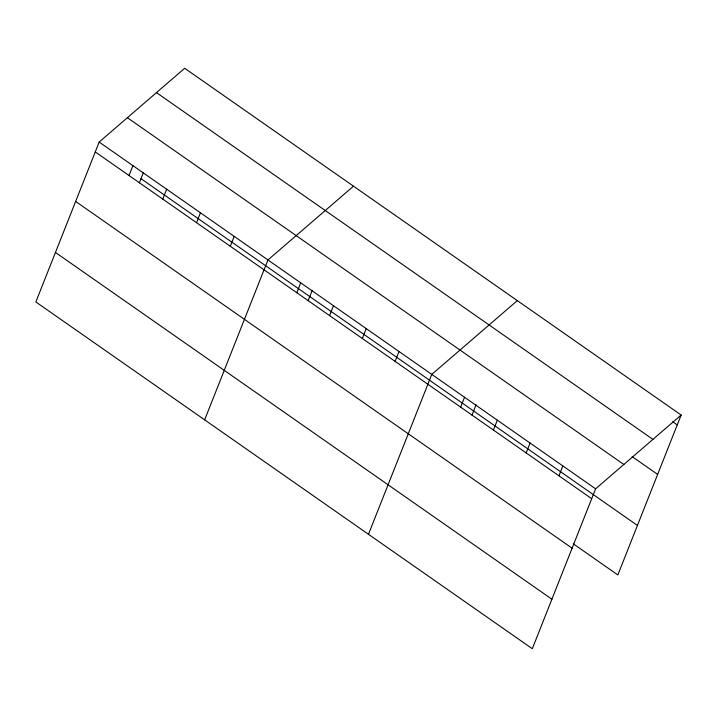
<?xml version="1.0" encoding="UTF-8"?>
<svg xmlns="http://www.w3.org/2000/svg" width="717" height="717" viewBox="0 0 717 717"><rect width="100%" height="100%" fill="white"/><g stroke="black" fill="none" stroke-linecap="round" stroke-linejoin="round"><path stroke-width="1.08" d="M99.161 142.056L35.85 301.956L532.31 648.724L595.612 488.824L681.15 415.044L184.69 68.276L99.161 142.056L595.612 488.824M129.006 175.513L132.914 165.636M139.349 182.799L143.463 172.421M162.768 199.093L166.676 189.216M196.53 222.673L200.437 212.797M230.282 246.254L234.19 236.377M204.65 419.857L267.952 259.957L353.49 186.178M296.811 292.715L300.719 282.848M308.149 300.692L312.253 290.322M329.578 315.605L333.486 305.729M362.345 338.487L366.253 328.619M395.112 361.377L399.019 351.5M368.475 534.29L431.786 374.391L517.316 300.611M460.646 407.148L464.553 397.272M471.983 415.125L476.088 404.755M493.404 430.03L497.32 420.162M526.17 452.92L530.087 443.052M558.937 475.81L562.845 465.933M681.15 415.044L617.839 574.944L573.241 543.791M672.689 421.739L677.242 424.912M156.467 92.627L652.927 439.387M632.152 456.621L657.641 474.421M127.384 117.713L623.844 464.473M140.989 178.667L637.44 525.436M95.253 151.932L591.704 498.691M75.644 201.441L572.103 548.2M55.451 252.447L551.911 599.215"/></g></svg>
